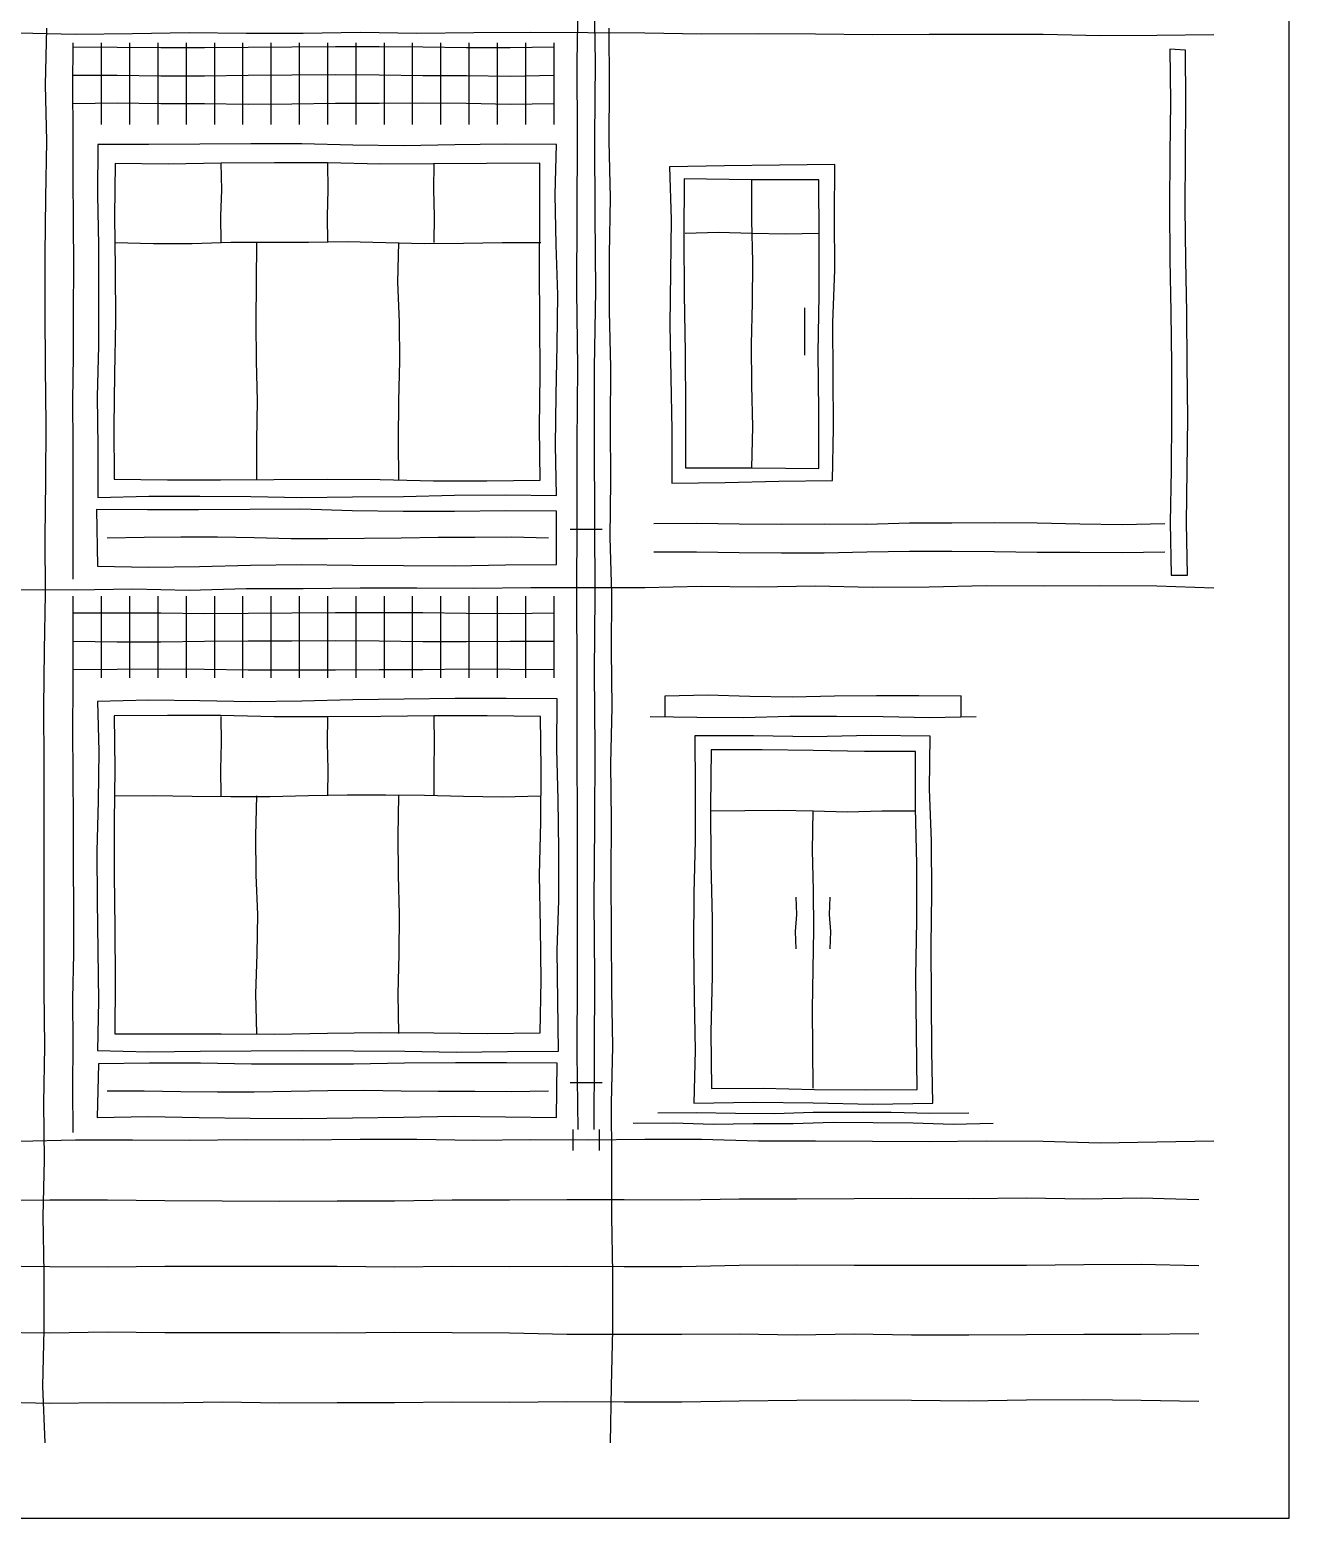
# Model space of a CAD drawing. Header units: millimetres. Extents: x 0 to 345, y 0 to 655.
# Drawn here: x 278.2 to 345, y 335 to 413.9 of the extents above; entities that cross this region are included whole.
import ezdxf

# ---------------------------------------------------------------- set-up
doc = ezdxf.new("R2010")
doc.units = ezdxf.units.MM
for name, color, linetype, true_color in [('01_KARKAS', 1, 'Continuous', 0xd62728), ('02_PROYOMY', 5, 'Continuous', 0x1f5fd6), ('03_BALKONY', 3, 'Continuous', 0x2ca02c), ('04_KLADKA', 32, 'Continuous', 0x8c5a2b), ('06_VODOSTOK', 4, 'Continuous', 0x0f9aa0), ('07_TSEKOL', 30, 'Continuous', 0xe68a00)]:
    doc.layers.add(name, color=color, linetype=linetype, true_color=true_color)

msp = doc.modelspace()

# ---------------------------------------------------------------- linework, layer by layer
at = {"layer": '01_KARKAS'}
for points in [[(345, 335), (345, 338.019), (345, 341.038), (345, 344.057), (345, 347.075), (345, 350.094), (345, 353.113), (345, 356.132), (345, 359.151), (345, 362.17), (345, 365.189), (345, 368.208), (345, 371.226), (345, 374.245), (345, 377.264), (345, 380.283), (345, 383.302), (345, 386.321), (345, 389.34), (345, 392.358), (345, 395.377), (345, 398.396), (345, 401.415), (345, 404.434), (345, 407.453), (345, 410.472), (345, 413.491), (345, 416.509)], [(277.596, 413.742), (280.615, 413.671), (283.635, 413.71), (286.654, 413.773), (289.673, 413.729), (292.692, 413.722), (295.712, 413.783), (298.731, 413.729), (301.75, 413.772), (304.769, 413.781), (307.788, 413.77), (310.808, 413.754), (313.827, 413.7), (316.846, 413.715), (319.865, 413.701), (322.885, 413.654), (325.904, 413.686), (328.923, 413.682), (331.942, 413.669), (334.962, 413.615), (337.981, 413.621), (341, 413.667)], [(279, 339), (278.879, 342), (278.948, 345), (278.958, 348), (278.905, 351), (278.973, 354), (278.929, 357), (278.984, 360), (278.962, 363), (278.947, 366), (278.952, 369), (278.96, 372), (278.95, 375), (278.933, 378), (278.968, 381), (279.017, 384), (278.999, 387), (279.043, 390), (279.068, 393), (279.027, 396), (279.007, 399), (279.009, 402), (279.046, 405), (279.1, 408), (279.031, 411), (279.093, 414)], [(309, 339), (309.045, 342), (309.127, 345), (309.126, 348), (309.073, 351), (309.075, 354), (309.053, 357), (309.125, 360), (309.066, 363), (309.045, 366), (309.037, 369), (309.052, 372), (309.015, 375), (309.088, 378), (309.043, 381), (309.06, 384), (308.98, 387), (309.005, 390), (308.995, 393), (309.017, 396), (308.936, 399), (308.948, 402), (308.995, 405), (308.928, 408), (308.949, 411), (308.93, 414)], [(277.596, 384.242), (280.615, 384.215), (283.635, 384.269), (286.654, 384.207), (289.673, 384.289), (292.692, 384.286), (295.712, 384.332), (298.731, 384.332), (301.75, 384.314), (304.769, 384.348), (307.788, 384.335), (310.808, 384.342), (313.827, 384.419), (316.846, 384.381), (319.865, 384.424), (322.885, 384.364), (325.904, 384.379), (328.923, 384.456), (331.942, 384.438), (334.962, 384.447), (337.981, 384.428), (341, 384.333)], [(277.596, 354.989), (280.615, 355.06), (283.635, 355.052), (286.654, 355.039), (289.673, 355.079), (292.692, 355.069), (295.712, 355.088), (298.731, 355.102), (301.75, 355.05), (304.769, 355.079), (307.788, 355.065), (310.808, 355.102), (313.827, 355.092), (316.846, 355.012), (319.865, 355.005), (322.885, 354.998), (325.904, 354.968), (328.923, 355.014), (331.942, 354.99), (334.962, 354.91), (337.981, 354.962), (341, 355)], [(276, 335), (279, 335), (282, 335), (285, 335), (288, 335), (291, 335), (294, 335), (297, 335), (300, 335), (303, 335), (306, 335), (309, 335), (312, 335), (315, 335), (318, 335), (321, 335), (324, 335), (327, 335), (330, 335), (333, 335), (336, 335), (339, 335), (342, 335), (345, 335)]]:
    msp.add_lwpolyline(points, dxfattribs=at)
at = {"layer": '02_PROYOMY'}
for points in [[(311.9, 378.6), (314.143, 378.655), (316.386, 378.583), (318.629, 378.539), (320.871, 378.592), (323.114, 378.61), (325.357, 378.618), (327.6, 378.6)], [(311.9, 377.5), (311.9, 378.6)], [(327.6, 377.5), (327.6, 378.6)], [(311.1, 377.5), (313.571, 377.467), (316.043, 377.45), (318.514, 377.523), (320.986, 377.529), (323.457, 377.495), (325.929, 377.459), (328.4, 377.5)], [(313.468, 376.481), (313.489, 373.699), (313.482, 370.918), (313.413, 368.136), (313.404, 365.355), (313.435, 362.573), (313.485, 359.792), (313.409, 357.01)], [(325.953, 376.456), (322.831, 376.505), (319.71, 376.424), (316.589, 376.486), (313.468, 376.481)], [(326.087, 357.001), (326.042, 359.78), (326.015, 362.559), (326.008, 365.338), (326.045, 368.118), (326.025, 370.897), (325.913, 373.676), (325.953, 376.456)], [(314.332, 375.729), (314.304, 372.737), (314.309, 369.744), (314.382, 366.752), (314.395, 363.759), (314.317, 360.767), (314.359, 357.774)], [(325.175, 375.65), (322.464, 375.655), (319.754, 375.696), (317.043, 375.743), (314.332, 375.729)], [(325.262, 357.723), (325.235, 360.71), (325.186, 363.698), (325.24, 366.686), (325.251, 369.675), (325.171, 372.662), (325.175, 375.65)], [(314.3, 372.5), (316.117, 372.523), (317.933, 372.534), (319.75, 372.502), (321.567, 372.448), (323.383, 372.501), (325.2, 372.5)], [(319.75, 357.8), (319.726, 359.9), (319.708, 362), (319.744, 364.1), (319.784, 366.2), (319.77, 368.3), (319.705, 370.4), (319.75, 372.5)], [(318.85, 365.19), (318.816, 366.1), (318.876, 367.01), (318.85, 367.92)], [(320.65, 365.19), (320.688, 366.1), (320.618, 367.01), (320.65, 367.92)], [(314.359, 357.774), (317.085, 357.799), (319.81, 357.73), (322.536, 357.706), (325.262, 357.723)], [(313.409, 357.01), (316.578, 357.058), (319.748, 357.018), (322.917, 356.951), (326.087, 357.001)], [(310.2, 355.95), (312.322, 355.957), (314.444, 355.896), (316.567, 355.921), (318.689, 355.934), (320.811, 356), (322.933, 355.983), (325.056, 355.956), (327.178, 355.9), (329.3, 355.95)], [(311.5, 356.5), (313.562, 356.503), (315.625, 356.473), (317.688, 356.46), (319.75, 356.534), (321.812, 356.522), (323.875, 356.536), (325.938, 356.482), (328, 356.5)]]:
    msp.add_lwpolyline(points, dxfattribs=at)
at = {"layer": '03_BALKONY'}
for points in [[(338.674, 412.885), (338.708, 410.097), (338.667, 407.309), (338.644, 404.521), (338.66, 401.733), (338.718, 398.945), (338.749, 396.157), (338.751, 393.368), (338.736, 390.58), (338.686, 387.792), (338.729, 385.004)], [(339.488, 412.83), (338.674, 412.885)], [(339.605, 384.995), (339.545, 387.779), (339.583, 390.562), (339.619, 393.346), (339.588, 396.129), (339.559, 398.913), (339.507, 401.696), (339.482, 404.479), (339.502, 407.263), (339.512, 410.046), (339.488, 412.83)], [(281.802, 407.832), (281.778, 405.159), (281.833, 402.486), (281.832, 399.813), (281.828, 397.14), (281.766, 394.467), (281.793, 391.794), (281.796, 389.121)], [(306.138, 407.829), (303.434, 407.846), (300.73, 407.807), (298.026, 407.759), (295.322, 407.785), (292.618, 407.867), (289.914, 407.862), (287.21, 407.85), (284.506, 407.83), (281.802, 407.832)], [(306.132, 389.226), (306.07, 391.884), (306.113, 394.541), (306.165, 397.199), (306.194, 399.856), (306.117, 402.514), (306.063, 405.172), (306.138, 407.829)], [(282.721, 406.824), (282.689, 404.034), (282.725, 401.244), (282.74, 398.455), (282.679, 395.665), (282.65, 392.876), (282.664, 390.086)], [(305.239, 406.838), (302.425, 406.819), (299.61, 406.811), (296.795, 406.793), (293.98, 406.861), (291.165, 406.858), (288.35, 406.833), (285.535, 406.791), (282.721, 406.824)], [(288.35, 402.633), (288.317, 404.033), (288.37, 405.433), (288.35, 406.833)], [(294, 402.633), (293.991, 404.033), (294.026, 405.433), (294, 406.833)], [(299.65, 402.633), (299.655, 404.033), (299.623, 405.433), (299.65, 406.833)], [(305.258, 390.026), (305.238, 392.828), (305.273, 395.63), (305.242, 398.432), (305.223, 401.234), (305.248, 404.036), (305.239, 406.838)], [(320.887, 406.774), (317.969, 406.735), (315.05, 406.705), (312.132, 406.644)], [(312.132, 406.644), (312.207, 403.851), (312.171, 401.057), (312.14, 398.262), (312.198, 395.468), (312.249, 392.675), (312.242, 389.881)], [(320.77, 390.021), (320.825, 392.813), (320.807, 395.605), (320.785, 398.398), (320.893, 401.189), (320.886, 403.982), (320.887, 406.774)], [(312.898, 406.011), (312.891, 402.945), (312.903, 399.879), (312.951, 396.813), (312.972, 393.747), (312.966, 390.681)], [(320.047, 405.949), (316.472, 405.963), (312.898, 406.011)], [(316.5, 390.683), (316.55, 392.869), (316.486, 395.055), (316.477, 397.24), (316.523, 399.426), (316.554, 401.612), (316.496, 403.798), (316.5, 405.983)], [(320.055, 390.659), (320.047, 393.717), (320.017, 396.775), (320.06, 399.833), (320.071, 402.891), (320.047, 405.949)], [(282.7, 402.633), (284.755, 402.578), (286.809, 402.583), (288.864, 402.651), (290.918, 402.654), (292.973, 402.651), (295.027, 402.677), (297.082, 402.639), (299.136, 402.581), (301.191, 402.592), (303.245, 402.631), (305.3, 402.633)], [(290.233, 390.033), (290.24, 392.133), (290.27, 394.233), (290.22, 396.333), (290.201, 398.433), (290.224, 400.533), (290.233, 402.633)], [(297.767, 390.033), (297.751, 392.133), (297.768, 394.233), (297.812, 396.333), (297.797, 398.433), (297.721, 400.533), (297.767, 402.633)], [(312.95, 403.133), (314.725, 403.177), (316.5, 403.122), (318.275, 403.096), (320.05, 403.133)], [(319.3, 396.653), (319.309, 397.913), (319.3, 399.173)], [(312.966, 390.681), (316.51, 390.685), (320.055, 390.659)], [(282.664, 390.086), (285.488, 390.057), (288.312, 390.059), (291.137, 390.076), (293.961, 390.081), (296.785, 390.06), (299.61, 390), (302.434, 390.003), (305.258, 390.026)], [(312.242, 389.881), (315.085, 389.914), (317.927, 389.985), (320.77, 390.021)], [(281.796, 389.121), (284.5, 389.186), (287.204, 389.178), (289.908, 389.167), (292.612, 389.119), (295.316, 389.144), (298.02, 389.16), (300.724, 389.233), (303.428, 389.258), (306.132, 389.226)], [(306.138, 388.388), (303.425, 388.414), (300.712, 388.38), (297.999, 388.38), (295.286, 388.408), (292.574, 388.498), (289.861, 388.471), (287.148, 388.459), (284.435, 388.455), (281.722, 388.484)], [(281.722, 388.484), (281.778, 385.473)], [(306.139, 385.557), (306.138, 388.388)], [(311.3, 387.733), (313.558, 387.758), (315.817, 387.71), (318.075, 387.692), (320.333, 387.715), (322.592, 387.696), (324.85, 387.763), (327.108, 387.775), (329.367, 387.789), (331.625, 387.767), (333.883, 387.717), (336.142, 387.678), (338.4, 387.733)], [(282.3, 386.983), (284.25, 387.005), (286.2, 387.026), (288.15, 387.037), (290.1, 386.994), (292.05, 386.946), (294, 386.942), (295.95, 386.958), (297.9, 386.979), (299.85, 387.013), (301.8, 387.011), (303.75, 387.034), (305.7, 386.983)], [(311.3, 386.233), (313.558, 386.239), (315.817, 386.202), (318.075, 386.178), (320.333, 386.182), (322.592, 386.227), (324.85, 386.277), (327.108, 386.261), (329.367, 386.245), (331.625, 386.21), (333.883, 386.217), (336.142, 386.2), (338.4, 386.233)], [(281.778, 385.473), (284.485, 385.422), (287.191, 385.454), (289.898, 385.526), (292.604, 385.57), (295.311, 385.533), (298.018, 385.512), (300.725, 385.489), (303.432, 385.551), (306.139, 385.557)], [(338.729, 385.004), (339.605, 384.995)], [(281.79, 378.303), (281.858, 375.658), (281.813, 373.013), (281.749, 370.369), (281.765, 367.724), (281.801, 365.079), (281.845, 362.435), (281.79, 359.79)], [(306.169, 378.437), (303.46, 378.45), (300.751, 378.456), (298.043, 378.422), (295.334, 378.382), (292.626, 378.31), (289.917, 378.284), (287.208, 378.34), (284.499, 378.367), (281.79, 378.303)], [(306.239, 359.753), (306.202, 362.422), (306.162, 365.091), (306.247, 367.761), (306.261, 370.43), (306.213, 373.099), (306.146, 375.768), (306.169, 378.437)], [(282.675, 377.542), (282.698, 374.731), (282.669, 371.92), (282.665, 369.109), (282.708, 366.298), (282.727, 363.487), (282.704, 360.676)], [(305.286, 377.5), (302.46, 377.543), (299.633, 377.543), (296.807, 377.503), (293.98, 377.478), (291.154, 377.494), (288.328, 377.552), (285.501, 377.56), (282.675, 377.542)], [(288.35, 373.3), (288.332, 374.7), (288.355, 376.1), (288.35, 377.5)], [(294, 373.3), (294.015, 374.7), (293.987, 376.1), (294, 377.5)], [(299.65, 373.3), (299.643, 374.7), (299.661, 376.1), (299.65, 377.5)], [(305.273, 360.728), (305.318, 363.523), (305.279, 366.319), (305.229, 369.114), (305.302, 371.909), (305.317, 374.705), (305.286, 377.5)], [(282.7, 373.3), (284.755, 373.313), (286.809, 373.274), (288.864, 373.271), (290.918, 373.268), (292.973, 373.319), (295.027, 373.348), (297.082, 373.352), (299.136, 373.325), (301.191, 373.278), (303.245, 373.252), (305.3, 373.3)], [(290.233, 360.7), (290.189, 362.8), (290.246, 364.9), (290.281, 367), (290.203, 369.1), (290.19, 371.2), (290.233, 373.3)], [(297.767, 360.7), (297.728, 362.8), (297.788, 364.9), (297.81, 367), (297.747, 369.1), (297.74, 371.2), (297.767, 373.3)], [(282.704, 360.676), (285.525, 360.688), (288.346, 360.677), (291.167, 360.664), (293.988, 360.711), (296.809, 360.757), (299.631, 360.74), (302.452, 360.695), (305.273, 360.728)], [(281.841, 359.082), (281.773, 356.243)], [(281.79, 359.79), (284.506, 359.731), (287.223, 359.767), (289.94, 359.781), (292.656, 359.803), (295.373, 359.782), (298.089, 359.755), (300.806, 359.713), (303.523, 359.748), (306.239, 359.753)], [(306.175, 359.124), (303.471, 359.148), (300.767, 359.147), (298.064, 359.133), (295.36, 359.077), (292.656, 359.074), (289.953, 359.071), (287.249, 359.13), (284.545, 359.122), (281.841, 359.082)], [(306.123, 356.253), (306.175, 359.124)], [(282.3, 357.65), (284.25, 357.667), (286.2, 357.631), (288.15, 357.599), (290.1, 357.6), (292.05, 357.636), (294, 357.67), (295.95, 357.693), (297.9, 357.663), (299.85, 357.643), (301.8, 357.634), (303.75, 357.62), (305.7, 357.65)], [(281.773, 356.243), (284.479, 356.291), (287.184, 356.253), (289.89, 356.211), (292.595, 356.189), (295.301, 356.232), (298.007, 356.268), (300.712, 356.317), (303.418, 356.273), (306.123, 356.253)]]:
    msp.add_lwpolyline(points, dxfattribs=at)
at = {"layer": '04_KLADKA'}
for points in [[(280.5, 384.783), (280.501, 387.153), (280.497, 389.522), (280.484, 391.892), (280.477, 394.261), (280.505, 396.631), (280.513, 399), (280.52, 401.369), (280.518, 403.739), (280.497, 406.108), (280.498, 408.478), (280.479, 410.847), (280.5, 413.217)], [(280.5, 413), (282.818, 412.985), (285.136, 412.969), (287.455, 412.973), (289.773, 412.991), (292.091, 413.008), (294.409, 413.03), (296.727, 413.031), (299.045, 413.009), (301.364, 412.962), (303.682, 412.975), (306, 413)], [(282, 408.883), (282, 413.217)], [(283.5, 408.883), (283.5, 413.217)], [(285, 408.883), (285, 413.217)], [(286.5, 408.883), (286.5, 413.217)], [(288, 408.883), (288, 413.217)], [(289.5, 408.883), (289.5, 413.217)], [(291, 408.883), (291, 413.217)], [(292.5, 408.883), (292.5, 413.217)], [(294, 408.883), (294, 413.217)], [(295.5, 408.883), (295.5, 413.217)], [(297, 408.883), (297, 413.217)], [(298.5, 408.883), (298.5, 413.217)], [(300, 408.883), (300, 413.217)], [(301.5, 408.883), (301.5, 413.217)], [(303, 408.883), (303, 413.217)], [(304.5, 408.883), (304.5, 413.217)], [(306, 408.883), (306, 413.217)], [(280.5, 411.5), (282.818, 411.497), (285.136, 411.463), (287.455, 411.471), (289.773, 411.508), (292.091, 411.52), (294.409, 411.543), (296.727, 411.524), (299.045, 411.494), (301.364, 411.48), (303.682, 411.459), (306, 411.5)], [(280.5, 410), (282.818, 410.035), (285.136, 410.007), (287.455, 409.993), (289.773, 409.975), (292.091, 409.981), (294.409, 410.022), (296.727, 410.012), (299.045, 410.029), (301.364, 410.011), (303.682, 409.969), (306, 410)], [(280.5, 355.45), (280.482, 357.819), (280.485, 360.189), (280.483, 362.558), (280.519, 364.928), (280.536, 367.297), (280.515, 369.667), (280.517, 372.036), (280.486, 374.406), (280.469, 376.775), (280.487, 379.144), (280.496, 381.514), (280.5, 383.883)], [(282, 379.55), (282, 383.883)], [(283.5, 379.55), (283.5, 383.883)], [(285, 379.55), (285, 383.883)], [(286.5, 379.55), (286.5, 383.883)], [(288, 379.55), (288, 383.883)], [(289.5, 379.55), (289.5, 383.883)], [(291, 379.55), (291, 383.883)], [(292.5, 379.55), (292.5, 383.883)], [(294, 379.55), (294, 383.883)], [(295.5, 379.55), (295.5, 383.883)], [(297, 379.55), (297, 383.883)], [(298.5, 379.55), (298.5, 383.883)], [(300, 379.55), (300, 383.883)], [(301.5, 379.55), (301.5, 383.883)], [(303, 379.55), (303, 383.883)], [(304.5, 379.55), (304.5, 383.883)], [(306, 379.55), (306, 383.883)], [(280.5, 383), (282.818, 383.002), (285.136, 382.991), (287.455, 382.966), (289.773, 382.976), (292.091, 383.004), (294.409, 383.023), (296.727, 383.017), (299.045, 383.009), (301.364, 382.978), (303.682, 382.958), (306, 383)], [(280.5, 381.5), (282.818, 381.467), (285.136, 381.469), (287.455, 381.491), (289.773, 381.509), (292.091, 381.523), (294.409, 381.525), (296.727, 381.507), (299.045, 381.484), (301.364, 381.485), (303.682, 381.496), (306, 381.5)], [(280.5, 380), (282.818, 380.014), (285.136, 380.025), (287.455, 380.007), (289.773, 379.974), (292.091, 379.979), (294.409, 379.98), (296.727, 380.002), (299.045, 380.004), (301.364, 380.034), (303.682, 380.018), (306, 380)]]:
    msp.add_lwpolyline(points, dxfattribs=at)
at = {"layer": '06_VODOSTOK'}
for points in [[(307.275, 355.6), (307.234, 359.643), (307.244, 363.686), (307.242, 367.729), (307.241, 371.772), (307.236, 375.815), (307.232, 379.858), (307.211, 383.902), (307.229, 387.945), (307.224, 391.988), (307.264, 396.031), (307.216, 400.074), (307.22, 404.117), (307.251, 408.16), (307.233, 412.203), (307.292, 416.246)], [(308.125, 355.6), (308.147, 359.643), (308.159, 363.686), (308.136, 367.729), (308.161, 371.772), (308.185, 375.815), (308.155, 379.858), (308.187, 383.902), (308.173, 387.945), (308.155, 391.988), (308.152, 396.031), (308.212, 400.074), (308.178, 404.117), (308.17, 408.16), (308.195, 412.203), (308.134, 416.246)], [(306.85, 387.433), (308.55, 387.433)], [(306.85, 358.1), (308.55, 358.1)], [(307, 355.6), (307, 354.5)], [(308.4, 355.6), (308.4, 354.5)]]:
    msp.add_lwpolyline(points, dxfattribs=at)
at = {"layer": '07_TSEKOL'}
for points in [[(276.212, 351.866), (279.259, 351.881), (282.306, 351.873), (285.353, 351.849), (288.4, 351.819), (291.447, 351.808), (294.494, 351.821), (297.541, 351.829), (300.588, 351.877), (303.635, 351.878), (306.682, 351.892), (309.729, 351.899), (312.776, 351.887), (315.824, 351.932), (318.871, 351.928), (321.918, 351.947), (324.965, 351.965), (328.012, 351.948), (331.059, 351.984), (334.106, 351.937), (337.153, 351.981), (340.2, 351.9)], [(276.212, 348.378), (279.259, 348.338), (282.306, 348.325), (285.353, 348.371), (288.4, 348.365), (291.447, 348.36), (294.494, 348.356), (297.541, 348.325), (300.588, 348.362), (303.635, 348.353), (306.682, 348.358), (309.729, 348.354), (312.776, 348.35), (315.824, 348.415), (318.871, 348.425), (321.918, 348.423), (324.965, 348.414), (328.012, 348.422), (331.059, 348.414), (334.106, 348.444), (337.153, 348.471), (340.2, 348.4)], [(276.212, 344.862), (279.259, 344.835), (282.306, 344.873), (285.353, 344.84), (288.4, 344.839), (291.447, 344.851), (294.494, 344.82), (297.541, 344.859), (300.588, 344.847), (303.635, 344.832), (306.682, 344.76), (309.729, 344.76), (312.776, 344.756), (315.824, 344.769), (318.871, 344.726), (321.918, 344.777), (324.965, 344.731), (328.012, 344.715), (331.059, 344.734), (334.106, 344.764), (337.153, 344.756), (340.2, 344.8)], [(276.212, 341.168), (279.259, 341.102), (282.306, 341.142), (285.353, 341.109), (288.4, 341.163), (291.447, 341.116), (294.494, 341.134), (297.541, 341.128), (300.588, 341.166), (303.635, 341.154), (306.682, 341.181), (309.729, 341.169), (312.776, 341.176), (315.824, 341.225), (318.871, 341.259), (321.918, 341.27), (324.965, 341.252), (328.012, 341.228), (331.059, 341.274), (334.106, 341.302), (337.153, 341.255), (340.2, 341.2)]]:
    msp.add_lwpolyline(points, dxfattribs=at)

doc.saveas('drawing.dxf')
